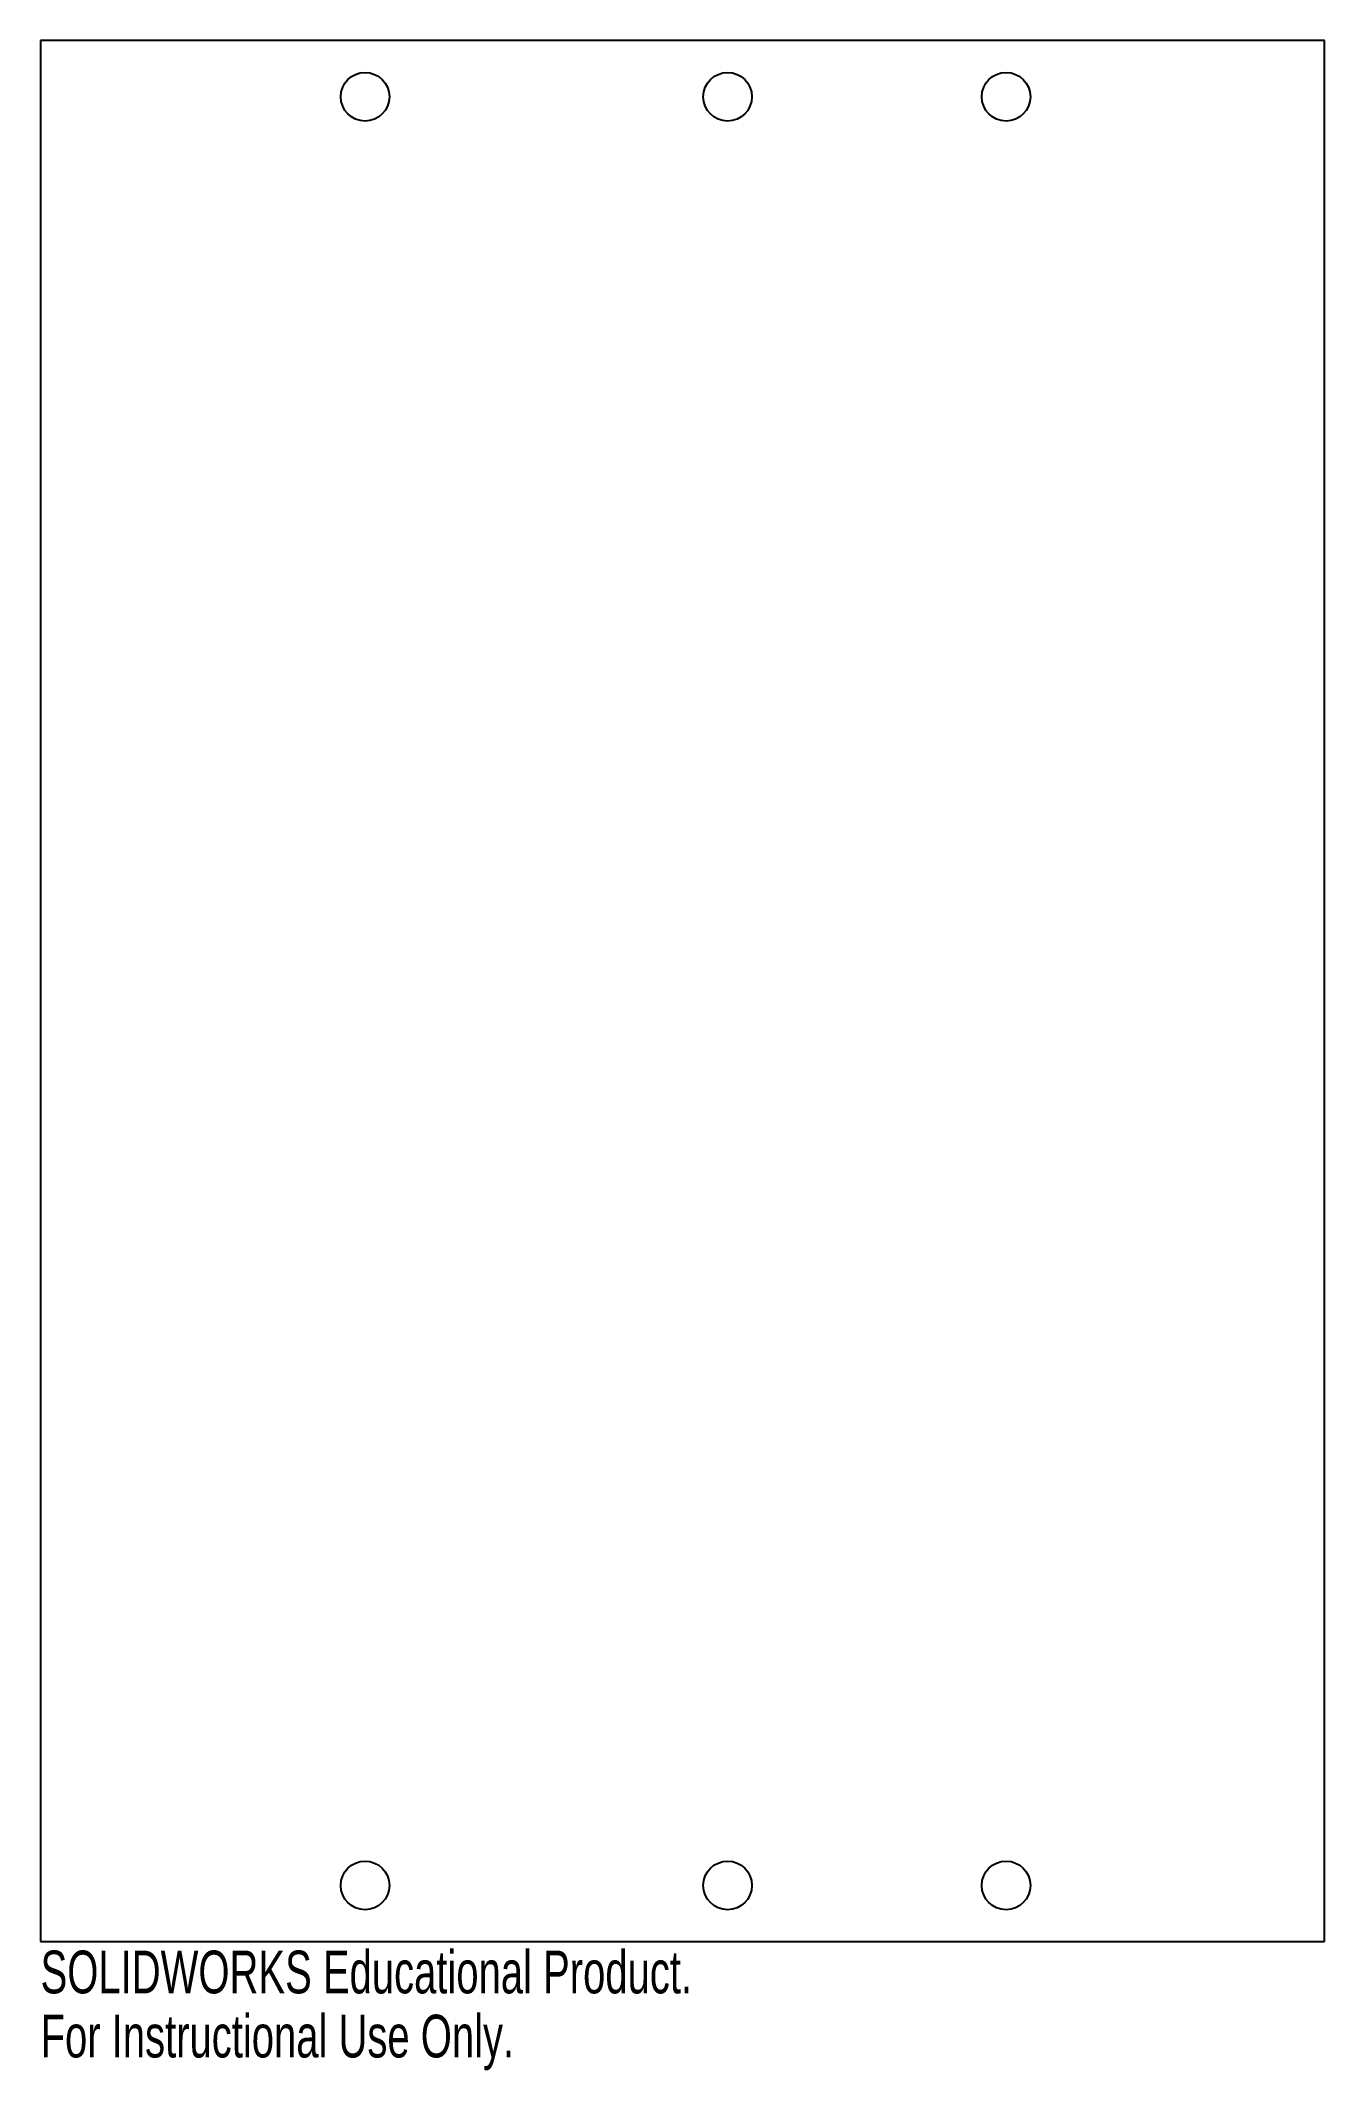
# Model space of a CAD drawing. Header units: millimetres. Extents: x 6 to 151, y -15 to 215.
import ezdxf

# ---------------------------------------------------------------- set-up
doc = ezdxf.new("R2010")
doc.units = ezdxf.units.MM
doc.styles.add('SLDTEXTSTYLE0', font='TXT', dxfattribs={"width": 0.7})

msp = doc.modelspace()

# ---------------------------------------------------------------- linework, layer by layer
at = {"color": 7, "linetype": 'Continuous', "lineweight": 25}
for p, q in [((150.9, 215), (5.7, 215)), ((5.7, 215), (5.7, 0.01)), ((150.9, 0.01), (150.9, 215)), ((5.7, 0.01), (150.9, 0.01))]:
    msp.add_line(p, q, dxfattribs=at)
for centre in [(42.4, 208.65), (83.4, 208.65), (114.9, 208.65), (42.4, 6.36), (83.4, 6.36), (114.9, 6.36)]:
    msp.add_circle(centre, 2.75, dxfattribs=at)

# ---------------------------------------------------------------- texts
at = {"color": 7, "linetype": 'Continuous', "char_height": 4.8336, "attachment_point": 1, "style": 'SLDTEXTSTYLE0'}
for s, insert in [('SOLIDWORKS Educational Product.', (5.7, -1.01)), ('For Instructional Use Only.', (5.7, -8.26))]:
    msp.add_mtext(s, dxfattribs=dict(at, insert=insert))

doc.saveas('drawing.dxf')
